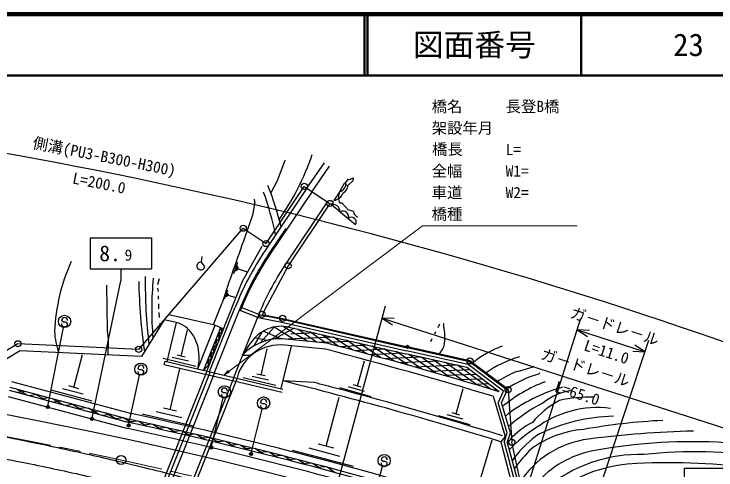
# Model space of a CAD drawing. Units: millimetres, scale not verified. Extents: x 40000 to 680000, y 20000 to 380000.
# Drawn here: x 451680 to 565970, y 305856 to 380000 of the extents above; entities that cross this region are included whole.
import ezdxf
from ezdxf.enums import TextEntityAlignment as Align

# ---------------------------------------------------------------- set-up
doc = ezdxf.new("R2010")
doc.units = ezdxf.units.MM
doc.header["$LTSCALE"] = 1000
doc.header["$PDMODE"] = 32
doc.header["$PDSIZE"] = 500
doc.linetypes.add('CHAIN', pattern=[18.5, 12, -1.5, 3.5, -1.5])
for name, color, linetype, lineweight in [('M-BGD', 7, 'Continuous', 25), ('M-BMK', 2, 'CHAIN', 13), ('M-BMK-SRVR', 3, 'Continuous', 25), ('M-STR-STRC', 7, 'Continuous', 25), ('M-TTL', 2, 'Continuous', 140), ('M-TTL-LINE', 7, 'Continuous', 50)]:
    doc.layers.add(name, color=color, linetype=linetype, lineweight=lineweight)
doc.layers.add('M-STR-STR1', color=7, linetype='Continuous')
doc.layers.add('M-TTL-TXT', color=7, linetype='Continuous')
doc.styles.add('@ＭＳ ゴシック', font='')
doc.styles.add('ＭＳ ゴシック', font='')
doc.styles.get('@ＭＳ ゴシック').set_extended_font_data('@MS Gothic')
doc.styles.get('ＭＳ ゴシック').set_extended_font_data('MS Gothic')

# ---------------------------------------------------------------- blocks, each defined once
blk = doc.blocks.new('open_arrow')
at = {"color": 0, "linetype": 'Continuous', "lineweight": -2}
blk.add_lwpolyline([(7.5, 1.25), (0, 0), (7.5, -1.25)], dxfattribs=at)

msp = doc.modelspace()

# ---------------------------------------------------------------- linework, layer by layer
at = {"layer": 'M-BGD'}
for p, q in [((495739, 356042), (494503, 352854)), ((499366, 351693), (502204, 355813)), ((500200, 351140), (503035, 355257)), ((505716, 352607), (506123, 353188)), ((506881, 353341), (506830, 352871)), ((494503, 352854), (493451, 350795)), ((504726, 351117), (505513, 352501)), ((505513, 352501), (505716, 352607)), ((505739, 352222), (506047, 352125)), ((506830, 352871), (506047, 352125)), ((499366, 351693), (492571, 341561)), ((492713, 342670), (498944, 351979)), ((500200, 351140), (493402, 341004)), ((498944, 351979), (503106, 349190)), ((504726, 351117), (503742, 349690)), ((490876, 349411), (490854, 349872)), ((490876, 349411), (490519, 347278)), ((502691, 349469), (495893, 339333)), ((504583, 348003), (503233, 349106)), ((505098, 349225), (504719, 349266)), ((506069, 348163), (505098, 349225)), ((504583, 348003), (507284, 345797)), ((506933, 347878), (506069, 348163)), ((490519, 347278), (489270, 343719)), ((471978, 325467), (488989, 345167)), ((488989, 345167), (492713, 342670)), ((495921, 345120), (493235, 341115)), ((489165, 343592), (489218, 343574)), ((488880, 336532), (492084, 342253)), ((482262, 340565), (482167, 339681)), ((482724, 338919), (482167, 339681)), ((487454, 337798), (488116, 339633)), ((487803, 338191), (488134, 339108)), ((488069, 338354), (488235, 338813)), ((488152, 338583), (489620, 338054)), ((475288, 336950), (475063, 335974)), ((483074, 321945), (488880, 336532)), ((466753, 335908), (466857, 328553)), ((475065, 335399), (475137, 334880)), ((485966, 333670), (486500, 335152)), ((475125, 334179), (475127, 333604)), ((486248, 333987), (486515, 334728)), ((486463, 334119), (486596, 334489)), ((486530, 334304), (487716, 333876)), ((475179, 332896), (475217, 332061)), ((484141, 329493), (485545, 333020)), ((475282, 331480), (475321, 330645)), ((483516, 321840), (487641, 332202)), ((484314, 321681), (488384, 331906)), ((491376, 330639), (488358, 331840)), ((491518, 331121), (488543, 332305)), ((512126, 332491), (494227, 266344)), ((476865, 331127), (484141, 329493)), ((487451, 320908), (491357, 330723)), ((491376, 330639), (495279, 329867)), ((491518, 331121), (495382, 330356)), ((492076, 331163), (495418, 330502)), ((495382, 330356), (515699, 325738)), ((495418, 330502), (515732, 325884)), ((511604, 330560), (576344, 309772)), ((513601, 330462), (511604, 330560)), ((511604, 330560), (513285, 329477)), ((533451, 297304), (543969, 330547)), ((476120, 330264), (472451, 324294)), ((475415, 329741), (475395, 329085)), ((478066, 329833), (476563, 323486)), ((481598, 322294), (484420, 329382)), ((484141, 329493), (485813, 328827)), ((495279, 329867), (515588, 325250)), ((495535, 329207), (499496, 326777)), ((520933, 329578), (520676, 328967)), ((466857, 328553), (467024, 327130)), ((478890, 324382), (479922, 328657)), ((482609, 322130), (485349, 329012)), ((485717, 328585), (484745, 327494)), ((485065, 328300), (485022, 326839)), ((485506, 328950), (485177, 328581)), ((485485, 328958), (485454, 327925)), ((492010, 328288), (490680, 325991)), ((494064, 329104), (491831, 326567)), ((495126, 327190), (492239, 328426)), ((497342, 326998), (494017, 329095)), ((497265, 328903), (494039, 327133)), ((496197, 329145), (515477, 324763)), ((500654, 328132), (496740, 327957)), ((500950, 326628), (497864, 328766)), ((502414, 326511), (499820, 328322)), ((520286, 328306), (520119, 327941)), ((543365, 328641), (554419, 325048)), ((545363, 328536), (543365, 328641)), ((543365, 328641), (545043, 327551)), ((467024, 327130), (466958, 324549)), ((485285, 327499), (484312, 326407)), ((484589, 325752), (484633, 327213)), ((492907, 326923), (490857, 327340)), ((502629, 326455), (495907, 327145)), ((503651, 327451), (496273, 327146)), ((504472, 325975), (501907, 327779)), ((506830, 325352), (503704, 327439)), ((509084, 324749), (505790, 326965)), ((519715, 327154), (519471, 326669)), ((544013, 293871), (555052, 326945)), ((471978, 325467), (452316, 326378)), ((484852, 326412), (483879, 325321)), ((484200, 326127), (484157, 324665)), ((488895, 324535), (490209, 326524)), ((495149, 319085), (496867, 325966)), ((502378, 325487), (495793, 326153)), ((506693, 326759), (501563, 326565)), ((509312, 326164), (504770, 325896)), ((511335, 324139), (507860, 326494)), ((513584, 323522), (509914, 326027)), ((525852, 323456), (515699, 325738)), ((525917, 323595), (515732, 325884)), ((554419, 325048), (552742, 326137)), ((445915, 321252), (452588, 325214)), ((472451, 324294), (452588, 325214)), ((461419, 319286), (462852, 324641)), ((484420, 325325), (483447, 324234)), ((483768, 325040), (483724, 323579)), ((491893, 321294), (492907, 325574)), ((512128, 325524), (507208, 325252)), ((514985, 324874), (509647, 324597)), ((515828, 322898), (511954, 325563)), ((518071, 322267), (513980, 325103)), ((525423, 322527), (515480, 324762)), ((525638, 322992), (515589, 325250)), ((520312, 321629), (515988, 324648)), ((552421, 325153), (554419, 325048)), ((481303, 322667), (475959, 323958)), ((480096, 323525), (477424, 324170)), ((479558, 324220), (478222, 324543)), ((483987, 324239), (483014, 323148)), ((483335, 323954), (483292, 322492)), ((488895, 324535), (490281, 324541)), ((507586, 319508), (508743, 323599)), ((517907, 324216), (512084, 323934)), ((520879, 323548), (514519, 323263)), ((522548, 320984), (517976, 324201)), ((524783, 320332), (519950, 323757)), ((531976, 318842), (525852, 323456)), ((532121, 318921), (525917, 323595)), ((476144, 323020), (495314, 318481)), ((477088, 315634), (478650, 322324)), ((483555, 323152), (482582, 322061)), ((523899, 322870), (516954, 322583)), ((527014, 319674), (521912, 323316)), ((529242, 319008), (523862, 322878)), ((530662, 318580), (525423, 322527)), ((531357, 318683), (525638, 322992)), ((483075, 321945), (466324, 279865)), ((483616, 321816), (466877, 279762)), ((484304, 321654), (467579, 279631)), ((492562, 321136), (491225, 321453)), ((525935, 322142), (519388, 321893)), ((526957, 321372), (521820, 321195)), ((537302, 321628), (537050, 321460)), ((451265, 320264), (470828, 315022)), ((487452, 320908), (470785, 279035)), ((487993, 320780), (477788, 295141)), ((494315, 319591), (488965, 320858)), ((493104, 320443), (490429, 321076)), ((500549, 320073), (495461, 320339)), ((527977, 320603), (524251, 320488)), ((451006, 319298), (470569, 314056)), ((453741, 318048), (451979, 319037)), ((462913, 318169), (459566, 319065)), ((462255, 319062), (460582, 319510)), ((509853, 317762), (504740, 319209)), ((508719, 318635), (506163, 319358)), ((508225, 319327), (506947, 319689)), ((523644, 314974), (524809, 319094)), ((528995, 319836), (526681, 319772)), ((530276, 318871), (529747, 318856)), ((532121, 318921), (532734, 310364)), ((450710, 317827), (470228, 312596)), ((450895, 318810), (470440, 313573)), ((453488, 318633), (452252, 318446)), ((455444, 318109), (454197, 317925)), ((456730, 317247), (454995, 318229)), ((464407, 317052), (457714, 318844)), ((529669, 317835), (531662, 311270)), ((530509, 316788), (531357, 318683)), ((531042, 316754), (531976, 318842)), ((457411, 317582), (456153, 317401)), ((459670, 316459), (457962, 317434)), ((459391, 317051), (458122, 316874)), ((462563, 315684), (460881, 316652)), ((502512, 309715), (504627, 317679)), ((531998, 311883), (530509, 316788)), ((532524, 311870), (531042, 316754)), ((461383, 316517), (460103, 316343)), ((463389, 315980), (462098, 315808)), ((465412, 314920), (463754, 315882)), ((478133, 315390), (476042, 315878)), ((465409, 315439), (464106, 315270)), ((467442, 314894), (466128, 314729)), ((468217, 314169), (466584, 315124)), ((469490, 314345), (468164, 314183)), ((470908, 313471), (469371, 314377)), ((480879, 312985), (472516, 314937)), ((478983, 314309), (474802, 315286)), ((525927, 313215), (520777, 314672)), ((524785, 314094), (522210, 314823)), ((524287, 314791), (523000, 315156)), ((471698, 313810), (470214, 313634)), ((473285, 312948), (471914, 313763)), ((474067, 313286), (472548, 313111)), ((475659, 312417), (474291, 313236)), ((476435, 312754), (474915, 312584)), ((478031, 311878), (476667, 312702)), ((478801, 312214), (477280, 312049)), ((480401, 311330), (479040, 312159)), ((481165, 311666), (479643, 311506)), ((482769, 310775), (481411, 311608)), ((483528, 311108), (482005, 310954)), ((485135, 310211), (483780, 311048)), ((531662, 311270), (530917, 310453)), ((531458, 310362), (531998, 311883)), ((531981, 310342), (532524, 311870)), ((485889, 310543), (484366, 310395)), ((487498, 309640), (486145, 310482)), ((488249, 309971), (486724, 309827)), ((489859, 309060), (488509, 309907)), ((503756, 309384), (501267, 310045)), ((527114, 302733), (529512, 310741)), ((530916, 310453), (534207, 298114)), ((531458, 310362), (533210, 303793)), ((531981, 310342), (533693, 303922)), ((534915, 300250), (532734, 310364)), ((490607, 309390), (489081, 309251)), ((492218, 308472), (490871, 309324)), ((492963, 308800), (491437, 308667)), ((494573, 307876), (493231, 308732)), ((506961, 306401), (497005, 309045)), ((504736, 308058), (499758, 309380)), ((495317, 308202), (493791, 308075)), ((496927, 307272), (495587, 308133)), ((497670, 307596), (496143, 307474)), ((499278, 306660), (497942, 307526)), ((500021, 306982), (498494, 306865)), ((501626, 306041), (500293, 306911)), ((502370, 306360), (500842, 306249)), ((503973, 305413), (502643, 306287))]:
    msp.add_line(p, q, dxfattribs=at)
for points in [[(503106, 349190), (496308, 339054), (492076, 331163)], [(452316, 326378), (445356, 322266), (431349, 324629)], [(476144, 323020), (476271, 323556), (495441, 319016)]]:
    msp.add_lwpolyline(points, dxfattribs=at)
for centre, radius in [((498944, 351979), 500), ((503106, 349190), 500), ((488989, 345167), 500), ((492713, 342670), 500), ((496308, 339054), 500), ((492076, 331163), 500), ((495418, 330502), 500), ((452316, 326378), 500), ((471977, 325467), 500), ((515732, 325884), 250), ((525917, 323595), 500), ((532121, 318921), 500), ((532734, 310364), 500)]:
    msp.add_circle(centre, radius, dxfattribs=at)
for centre, radius, start, end in [((320264, -376526), 745291, 69.68622, 85.90808), ((461262, 370389), 41158, 324.52195, 341.21768), ((531776, 348467), 36824, 167.81013, 168.12938), ((505616, 355437), 2448, 279.4009, 301.10264), ((438817, 331075), 58146, 14.2905, 21.21853), ((504364, 352432), 1364, 285.39794, 7.39216), ((504678, 352160), 1370, 296.08605, 358.52283), ((440758, 332683), 54721, 12.07448, 19.61037), ((503483, 351586), 1914, 277.79046, 339.94854), ((506410, 350185), 1924, 151.02596, 208.5253), ((503434, 347747), 1359, 4.47702, 95.84769), ((505223, 347032), 929, 342.68292, 117.87085), ((508242, 348118), 1331, 190.39634, 242.09172), ((506618, 346179), 768, 330.11834, 131.39855), ((925976, 185680), 464423, 160.10541, 161.50308), ((534096, 313710), 50000, 146.15042, 158.29491), ((534096, 313711), 49200, 146.15067, 158.29491), ((534096, 313710), 49000, 146.15042, 158.29465), ((489210, 327046), 30958, 155.70951, 177.51607), ((482088, 339040), 646, 83.03968, 349.24666), ((534096, 313710), 46000, 146.15042, 158.29491), ((553523, 336146), 80480, 179.17418, 187.06289), ((564964, 338212), 92991, 181.05774, 188.14191), ((526660, 331894), 52564, 174.39576, 185.01626), ((320267, -376526), 723770, 77.40446, 77.56482), ((495215, 323216), 6000, 77.19354, 146.53734), ((524009, 329373), 2402, 172.56069, 181.40352), ((514189, 327461), 7646, 349.34243, 14.02714), ((469605, 328778), 11330, 181.97179, 199.90979), ((320264, -376526), 703500, 69.53786, 109.30263), ((320264, -376526), 726250, 73.15967, 75.45706), ((518617, 327105), 3263, 310.11619, 341.0777), ((538006, 308298), 18974, 111.08689, 128.3735), ((320264, -376526), 725250, 73.21776, 75.45706), ((538988, 306748), 18204, 105.97777, 125.6163), ((530223, 337861), 16336, 281.39524, 292.18766), ((541848, 302287), 21286, 113.23446, 123.00086), ((542915, 302339), 20000, 107.0521, 123.74144), ((320264, -376526), 718550, 72.95255, 75.88782), ((320267, -376526), 719550, 75.18337, 75.49002), ((546234, 298384), 23258, 110.31262, 130.18936), ((320264, -376526), 719550, 72.95255, 75.20256), ((548075, 293595), 26657, 105.36877, 127.92809), ((544109, 308649), 10274, 98.68566, 128.20727), ((551036, 291345), 28643, 117.62586, 131.10759), ((547492, 303925), 14953, 117.96447, 139.7745), ((545162, 298039), 19658, 87.39369, 103.77723), ((546639, 299379), 16617, 82.61742, 127.11352), ((320264, -376526), 707750, 72.40504, 77.72298), ((550024, 284771), 29830, 91.43601, 115.57134), ((320264, -376525), 706250, 72.40636, 77.72298), ((320264, -376526), 706750, 72.40504, 77.72298), ((542124, 301849), 13200, 117.2726, 137.06363), ((562836, 208386), 105672, 92.99393, 100.05683), ((320264, -376526), 705250, 72.51411, 77.7229), ((547147, 295216), 20353, 121.17286, 136.83498), ((545740, 295776), 16713, 94.65932, 126.20974), ((566573, 144620), 167617, 91.46112, 97.31322), ((548066, 296207), 18936, 125.21044, 141.90032), ((547236, 295228), 15773, 97.28298, 147.62933), ((551505, 290943), 27567, 134.30381, 134.98692), ((561933, 224520), 85933, 86.31153, 100.29488), ((554668, 290519), 26547, 135.08796, 144.22693), ((549043, 292921), 16335, 98.68511, 136.62401), ((562419, 236247), 72578, 80.57228, 96.42902), ((470787, 343261), 71708, 329.86413, 330.44585), ((553578, 284270), 24108, 88.30161, 129.70327), ((553909, 282948), 23964, 91.90622, 122.53188), ((558261, 203311), 103715, 81.86338, 92.8453)]:
    msp.add_arc(centre, radius, start, end, dxfattribs=at)
for centre, major_axis, ratio, start_param, end_param in [((476563, 323486), (-1503, -6346), 0.7934, 1.5707969, 3.1352732), ((495149, 319085), (-8130, 1925), 0.9684, 4.8467737, 5.7856051), ((495149, 319085), (-7157, 1695), 0.9642, 4.849043, 6.2831856)]:
    msp.add_ellipse(centre, major_axis=major_axis, ratio=ratio, start_param=start_param, end_param=end_param, dxfattribs=at)
for points, knots in [([(422005, 316041), (426802, 315325), (428032, 315142), (431887, 314515), (435743, 313888), (437900, 313523), (441745, 312831), (445589, 312140), (447740, 311737), (451571, 310976), (455402, 310214), (457544, 309770), (461360, 308933), (465174, 308096), (467306, 307603), (471104, 306688), (474901, 305774), (477023, 305237), (480796, 304227), (483424, 303524), (484264, 303294), (487510, 302377)], [0, 0, 0, 0, 1, 1, 1, 2, 2, 2, 3, 3, 3, 4, 4, 4, 5, 5, 5, 6, 6, 6, 7, 7, 7, 7]), ([(421494, 312579), (423879, 312226), (424482, 312136), (426396, 311841), (428515, 311514), (429702, 311324), (431819, 310979), (433736, 310667), (434809, 310487), (436722, 310159), (438567, 309843), (439599, 309662), (441441, 309330), (443419, 308973), (444526, 308768), (446501, 308394), (448406, 308033), (449473, 307826), (451374, 307446), (453280, 307066), (454346, 306848), (456247, 306450), (458149, 306051), (459213, 305822), (461110, 305404), (462984, 304991), (464033, 304755), (465902, 304322), (467803, 303882), (468866, 303631), (470762, 303170), (472640, 302714), (473691, 302452), (475563, 301974), (477472, 301487), (478540, 301211), (480441, 300699), (482281, 300203), (483312, 299925), (485147, 299408), (485696, 299254), (485870, 299206), (486553, 299011)], [0, 0, 0, 0, 1, 1, 1, 2, 2, 2, 3, 3, 3, 4, 4, 4, 5, 5, 5, 6, 6, 6, 7, 7, 7, 8, 8, 8, 9, 9, 9, 10, 10, 10, 11, 11, 11, 12, 12, 12, 13, 13, 13, 14, 14, 14, 14])]:
    msp.add_open_spline(points, degree=3, knots=knots, dxfattribs=at)
at = {"layer": 'M-BMK'}
msp.add_arc((320264, -376526), 700000, 69.59925, 109.30263, dxfattribs=at)
at = {"layer": 'M-BMK-SRVR'}
msp.add_circle((469111, 307466), 750, dxfattribs=at)
at = {"layer": 'M-STR-STRC'}
for p, q in [((464058, 343587), (474058, 343587)), ((464058, 343587), (464058, 338587)), ((474058, 343587), (474058, 338587)), ((464058, 338587), (474058, 338587)), ((469058, 338587), (469058, 336587)), ((464410, 314310), (469058, 336587)), ((459510, 330029), (459411, 330147)), ((459755, 329889), (459510, 330029)), ((460056, 329887), (459755, 329889)), ((460301, 329775), (460056, 329887)), ((460407, 329639), (460301, 329775)), ((457188, 316246), (459716, 329037)), ((471928, 322260), (471829, 322378)), ((470333, 313085), (472115, 321272)), ((472173, 322120), (471928, 322260)), ((472474, 322118), (472173, 322120)), ((472719, 322006), (472474, 322118)), ((472825, 321870), (472719, 322006)), ((485538, 318558), (485439, 318676)), ((485783, 318419), (485538, 318558)), ((486084, 318417), (485783, 318419)), ((486329, 318305), (486084, 318417)), ((486435, 318169), (486329, 318305)), ((483818, 309652), (485706, 317575)), ((491923, 316739), (491824, 316857)), ((492168, 316600), (491923, 316739)), ((492469, 316598), (492168, 316600)), ((492714, 316486), (492469, 316598)), ((490303, 308589), (492082, 315758)), ((492820, 316350), (492714, 316486)), ((511551, 307380), (511451, 307498)), ((510641, 302699), (511680, 306406)), ((511796, 307240), (511551, 307380)), ((512096, 307238), (511796, 307240)), ((512341, 307126), (512096, 307238)), ((512447, 306990), (512341, 307126)), ((560803, 306152), (570803, 306152)), ((560803, 306152), (560803, 301152))]:
    msp.add_line(p, q, dxfattribs=at)
for centre, radius in [((459910, 330018), 1000), ((472328, 322249), 1000), ((485938, 318547), 1000), ((492323, 316728), 1000), ((457159, 316099), 150), ((457159, 316099), 120), ((457159, 316099), 90), ((457159, 316099), 60), ((457159, 316099), 30), ((464379, 314164), 150), ((464379, 314164), 120), ((464379, 314164), 90), ((464379, 314164), 60), ((464379, 314164), 30), ((470333, 313085), 150), ((470333, 313085), 120), ((470333, 313085), 90), ((470333, 313085), 60), ((470333, 313085), 30), ((483783, 309506), 150), ((483783, 309506), 120), ((483783, 309506), 90), ((483783, 309506), 60), ((483783, 309506), 30), ((490266, 308443), 150), ((490266, 308443), 120), ((490266, 308443), 90), ((490266, 308443), 60), ((490266, 308443), 30), ((511950, 307369), 1000)]:
    msp.add_circle(centre, radius, dxfattribs=at)
for centre, start, end in [((459911, 330143), 359.55488, 179.55488), ((459907, 329643), 179.55488, 359.55488), ((472329, 322374), 359.55488, 179.55488), ((472325, 321874), 179.55488, 359.55488), ((485939, 318672), 359.55488, 179.55488), ((485935, 318172), 179.55488, 359.55488), ((492324, 316853), 359.55488, 179.55488), ((492320, 316353), 179.55488, 359.55488), ((511951, 307494), 359.55488, 179.55488), ((511947, 306994), 179.55488, 359.55488)]:
    msp.add_arc(centre, 500, start, end, dxfattribs=at)
for p in [(457159, 316099), (464379, 314164), (470333, 313085), (483783, 309506), (490266, 308443)]:
    msp.add_point(p, dxfattribs=at)
at = {"layer": 'M-TTL'}
msp.add_line((680000, 380000), (40000, 380000), dxfattribs=at)
at = {"layer": 'M-TTL', "color": 7, "lineweight": 13}
msp.add_lwpolyline([(485856, 321286), (518185, 345553), (543375, 345553)], dxfattribs=at)
at = {"layer": 'M-TTL-LINE'}
for p, q in [((508747, 380000), (508747, 370000)), ((509247, 380000), (509247, 370000)), ((543997, 380000), (543997, 370000)), ((40000, 370000), (680000, 370000))]:
    msp.add_line(p, q, dxfattribs=at)

# ---------------------------------------------------------------- block references
at = {"layer": 'M-TTL', "color": 7, "lineweight": 13, "xscale": 133, "yscale": 133, "rotation": 36.9}
msp.add_blockref('open_arrow', (485856, 321286), dxfattribs=at)

# ---------------------------------------------------------------- texts
at = {"layer": 'M-BGD', "style": 'ＭＳ ゴシック'}
for s, rotation, p in [('側溝(PU3-B300-H300)', 348.731, (466102, 355377)), ('ガ－ドレ－ル', 341.993, (549063, 327840)), ('ガ－ドレ－ル', 342.198, (544279, 321118))]:
    msp.add_text(s, height=1833, rotation=rotation, dxfattribs=at).set_placement(p, align=Align.BOTTOM_CENTER)
at = {"layer": 'M-BGD', "style": '@ＭＳ ゴシック'}
for s, rotation, p in [('L=200.0', 348.731, (465712, 353416)), ('L=11.0', 341.993, (548445, 325938)), ('L=65.0', 342.198, (543668, 319214))]:
    msp.add_text(s, height=1833, rotation=rotation, dxfattribs=at).set_placement(p, align=Align.TOP_CENTER)
at = {"layer": 'M-STR-STR1', "style": 'ＭＳ ゴシック'}
for s, p in [('橋名', (519683, 363507)), ('長登B橋', (531728, 363507)), ('架設年月', (519683, 360007)), ('橋長', (519751, 356558)), ('L=', (531728, 356507)), ('全幅', (519683, 353007)), ('W1=', (531728, 353007)), ('車道', (519683, 349507)), ('W2=', (531728, 349507)), ('橋種', (519683, 346007))]:
    msp.add_text(s, height=1833, dxfattribs=at).set_placement(p, align=Align.BOTTOM_LEFT)
at = {"layer": 'M-STR-STRC', "style": 'ＭＳ ゴシック'}
msp.add_text('8.', height=2566, dxfattribs=at).set_placement((469058, 341087), align=Align.MIDDLE_RIGHT)
msp.add_text('9', height=1833, dxfattribs=at).set_placement((470308, 339337), align=Align.BOTTOM_CENTER)
at = {"layer": 'M-TTL-TXT', "style": 'ＭＳ ゴシック'}
for s, p in [('図面番号', (526622, 375000)), ('23', (561497, 375000))]:
    msp.add_text(s, height=3666, dxfattribs=at).set_placement(p, align=Align.MIDDLE_CENTER)

doc.saveas('drawing.dxf')
